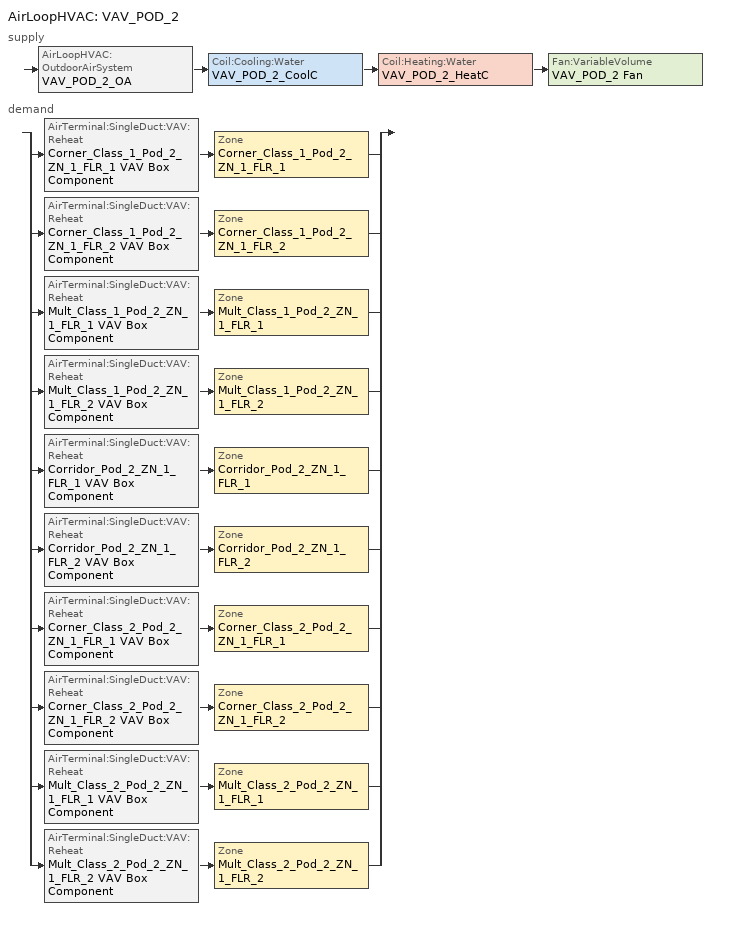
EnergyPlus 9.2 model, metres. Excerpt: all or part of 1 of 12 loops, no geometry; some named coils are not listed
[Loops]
AirLoopHVAC 'VAV_POD_2'
 supply: AirLoopHVAC:OutdoorAirSystem 'VAV_POD_2_OA' > Coil:Cooling:Water 'VAV_POD_2_CoolC' > Coil:Heating:Water 'VAV_POD_2_HeatC' > Fan:VariableVolume 'VAV_POD_2 Fan'
 demand: split
  | AirTerminal:SingleDuct:VAV:Reheat 'Corner_Class_1_Pod_2_ZN_1_FLR_1 VAV Box Component' > Zone 'Corner_Class_1_Pod_2_ZN_1_FLR_1'
  | AirTerminal:SingleDuct:VAV:Reheat 'Corner_Class_1_Pod_2_ZN_1_FLR_2 VAV Box Component' > Zone 'Corner_Class_1_Pod_2_ZN_1_FLR_2'
  | AirTerminal:SingleDuct:VAV:Reheat 'Mult_Class_1_Pod_2_ZN_1_FLR_1 VAV Box Component' > Zone 'Mult_Class_1_Pod_2_ZN_1_FLR_1'
  | AirTerminal:SingleDuct:VAV:Reheat 'Mult_Class_1_Pod_2_ZN_1_FLR_2 VAV Box Component' > Zone 'Mult_Class_1_Pod_2_ZN_1_FLR_2'
  | AirTerminal:SingleDuct:VAV:Reheat 'Corridor_Pod_2_ZN_1_FLR_1 VAV Box Component' > Zone 'Corridor_Pod_2_ZN_1_FLR_1'
  | AirTerminal:SingleDuct:VAV:Reheat 'Corridor_Pod_2_ZN_1_FLR_2 VAV Box Component' > Zone 'Corridor_Pod_2_ZN_1_FLR_2'
  | AirTerminal:SingleDuct:VAV:Reheat 'Corner_Class_2_Pod_2_ZN_1_FLR_1 VAV Box Component' > Zone 'Corner_Class_2_Pod_2_ZN_1_FLR_1'
  | AirTerminal:SingleDuct:VAV:Reheat 'Corner_Class_2_Pod_2_ZN_1_FLR_2 VAV Box Component' > Zone 'Corner_Class_2_Pod_2_ZN_1_FLR_2'
  | AirTerminal:SingleDuct:VAV:Reheat 'Mult_Class_2_Pod_2_ZN_1_FLR_1 VAV Box Component' > Zone 'Mult_Class_2_Pod_2_ZN_1_FLR_1'
  | AirTerminal:SingleDuct:VAV:Reheat 'Mult_Class_2_Pod_2_ZN_1_FLR_2 VAV Box Component' > Zone 'Mult_Class_2_Pod_2_ZN_1_FLR_2'
[Sizing:Zone] Zone Cooling Design Supply Air Temperature Input Method=SupplyAirTemperature; Zone Cooling Design Supply Air Temperature {C}=12.8; Zone Heating Design Supply Air Temperature Input Method=SupplyAirTemperature; Zone Heating Design Supply Air Temperature {C}=40; Zone Cooling Design Supply Air Humidity Ratio {kgWater/kgDryAir}=0.0085; Zone Heating Design Supply Air Humidity Ratio {kgWater/kgDryAir}=0.008; Cooling Design Air Flow Method=DesignDay; Cooling Design Air Flow Rate {m3/s}=0; Cooling Minimum Air Flow {m3/s}=0; Cooling Minimum Air Flow Fraction=0; Heating Design Air Flow Method=DesignDay; Heating Design Air Flow Rate {m3/s}=0; Design Specification Zone Air Distribution Object=VAV_Zone_AirDistribution
Name | Design Specification Outdoor Air Object
Corner_Class_1_Pod_2_ZN_1_FLR_1 | SZ DSOA Corner_Class_1_Pod_2_ZN_1_FLR_1
Corner_Class_1_Pod_2_ZN_1_FLR_2 | SZ DSOA Corner_Class_1_Pod_2_ZN_1_FLR_2
Mult_Class_1_Pod_2_ZN_1_FLR_1 | SZ DSOA Mult_Class_1_Pod_2_ZN_1_FLR_1
Mult_Class_1_Pod_2_ZN_1_FLR_2 | SZ DSOA Mult_Class_1_Pod_2_ZN_1_FLR_2
Corridor_Pod_2_ZN_1_FLR_1 | SZ DSOA Corridor_Pod_2_ZN_1_FLR_1
Corridor_Pod_2_ZN_1_FLR_2 | SZ DSOA Corridor_Pod_2_ZN_1_FLR_2
Corner_Class_2_Pod_2_ZN_1_FLR_1 | SZ DSOA Corner_Class_2_Pod_2_ZN_1_FLR_1
Corner_Class_2_Pod_2_ZN_1_FLR_2 | SZ DSOA Corner_Class_2_Pod_2_ZN_1_FLR_2
Mult_Class_2_Pod_2_ZN_1_FLR_1 | SZ DSOA Mult_Class_2_Pod_2_ZN_1_FLR_1
Mult_Class_2_Pod_2_ZN_1_FLR_2 | SZ DSOA Mult_Class_2_Pod_2_ZN_1_FLR_2
[DesignSpecification:OutdoorAir]
Name | Outdoor Air Method | Outdoor Air Flow per Zone Floor Area {m3/s-m2} | Outdoor Air Flow per Person {m3/s-person}
SZ DSOA Corner_Class_1_Pod_2_ZN_1_FLR_1; SZ DSOA Corner_Class_1_Pod_2_ZN_1_FLR_2; SZ DSOA Mult_Class_1_Pod_2_ZN_1_FLR_1; SZ DSOA Mult_Class_1_Pod_2_ZN_1_FLR_2; SZ DSOA Corner_Class_2_Pod_2_ZN_1_FLR_1; SZ DSOA Corner_Class_2_Pod_2_ZN_1_FLR_2; SZ DSOA Mult_Class_2_Pod_2_ZN_1_FLR_1; SZ DSOA Mult_Class_2_Pod_2_ZN_1_FLR_2 | Flow/Area | 0.00238745
SZ DSOA Corridor_Pod_2_ZN_1_FLR_1; SZ DSOA Corridor_Pod_2_ZN_1_FLR_2 | Flow/Area | 0.000304781
Design_Spec_OA_Classroom | Sum | 0.000609562 | 0.00471921
Design_Spec_OA_Corridor | Sum | 0.000304781 | 1e-08
[DesignSpecification:ZoneAirDistribution] Zone Air Distribution Effectiveness in Cooling Mode=1; Zone Air Distribution Effectiveness in Heating Mode=1
Name | Minimum Zone Ventilation Efficiency
VAV_Zone_AirDistribution | 0.6
Design_Spec_ZAD_1
[Sizing:System]
VAV_POD_2: Type of Load to Size On=Sensible; Design Outdoor Air Flow Rate {m3/s}=6.40114; Central Heating Maximum System Air Flow Ratio=0.3; Preheat Design Temperature {C}=7; Preheat Design Humidity Ratio {kgWater/kgDryAir}=0.008; Precool Design Temperature {C}=12.8; Precool Design Humidity Ratio {kgWater/kgDryAir}=0.008; Central Cooling Design Supply Air Temperature {C}=12.8; Central Heating Design Supply Air Temperature {C}=12.8; Type of Zone Sum to Use=Coincident; 100% Outdoor Air in Cooling=No; 100% Outdoor Air in Heating=No; Central Cooling Design Supply Air Humidity Ratio {kgWater/kgDryAir}=0.0085; Central Heating Design Supply Air Humidity Ratio {kgWater/kgDryAir}=0.008; Cooling Supply Air Flow Rate Method=DesignDay; Cooling Supply Air Flow Rate {m3/s}=0; Heating Supply Air Flow Rate Method=DesignDay; Heating Supply Air Flow Rate {m3/s}=0; System Outdoor Air Method=ZoneSum
[ZoneControl:Thermostat] Control Type Schedule=Dual Zone Control Type Sched
Name | Zone or ZoneList | Control 1
Corner_Class_1_Pod_2_ZN_1_FLR_1 Thermostat | Corner_Class_1_Pod_2_ZN_1_FLR_1 | Corner_Class_1_Pod_2_ZN_1_FLR_1 DualSPSched
Corner_Class_1_Pod_2_ZN_1_FLR_2 Thermostat | Corner_Class_1_Pod_2_ZN_1_FLR_2 | Corner_Class_1_Pod_2_ZN_1_FLR_2 DualSPSched
Mult_Class_1_Pod_2_ZN_1_FLR_1 Thermostat | Mult_Class_1_Pod_2_ZN_1_FLR_1 | Mult_Class_1_Pod_2_ZN_1_FLR_1 DualSPSched
Mult_Class_1_Pod_2_ZN_1_FLR_2 Thermostat | Mult_Class_1_Pod_2_ZN_1_FLR_2 | Mult_Class_1_Pod_2_ZN_1_FLR_2 DualSPSched
Corridor_Pod_2_ZN_1_FLR_1 Thermostat | Corridor_Pod_2_ZN_1_FLR_1 | Corridor_Pod_2_ZN_1_FLR_1 DualSPSched
Corridor_Pod_2_ZN_1_FLR_2 Thermostat | Corridor_Pod_2_ZN_1_FLR_2 | Corridor_Pod_2_ZN_1_FLR_2 DualSPSched
Corner_Class_2_Pod_2_ZN_1_FLR_1 Thermostat | Corner_Class_2_Pod_2_ZN_1_FLR_1 | Corner_Class_2_Pod_2_ZN_1_FLR_1 DualSPSched
Corner_Class_2_Pod_2_ZN_1_FLR_2 Thermostat | Corner_Class_2_Pod_2_ZN_1_FLR_2 | Corner_Class_2_Pod_2_ZN_1_FLR_2 DualSPSched
Mult_Class_2_Pod_2_ZN_1_FLR_1 Thermostat | Mult_Class_2_Pod_2_ZN_1_FLR_1 | Mult_Class_2_Pod_2_ZN_1_FLR_1 DualSPSched
Mult_Class_2_Pod_2_ZN_1_FLR_2 Thermostat | Mult_Class_2_Pod_2_ZN_1_FLR_2 | Mult_Class_2_Pod_2_ZN_1_FLR_2 DualSPSched
[ThermostatSetpoint:DualSetpoint] Heating Setpoint Temperature Schedule=HTGSETP_SCH_YES_OPTIMUM; Cooling Setpoint Temperature Schedule=CLGSETP_SCH_YES_OPTIMUM
Corner_Class_1_Pod_2_ZN_1_FLR_1 DualSPSched; Corner_Class_1_Pod_2_ZN_1_FLR_2 DualSPSched; Mult_Class_1_Pod_2_ZN_1_FLR_1 DualSPSched; Mult_Class_1_Pod_2_ZN_1_FLR_2 DualSPSched; Corridor_Pod_2_ZN_1_FLR_1 DualSPSched; Corridor_Pod_2_ZN_1_FLR_2 DualSPSched; Corner_Class_2_Pod_2_ZN_1_FLR_1 DualSPSched; Corner_Class_2_Pod_2_ZN_1_FLR_2 DualSPSched; Mult_Class_2_Pod_2_ZN_1_FLR_1 DualSPSched; Mult_Class_2_Pod_2_ZN_1_FLR_2 DualSPSched
[AirTerminal:SingleDuct:VAV:Reheat] Availability Schedule=ALWAYS_ON; Maximum Air Flow Rate {m3/s}=AUTOSIZE; Zone Minimum Air Flow Input Method=Constant; Constant Minimum Air Flow Fraction=0.999; Maximum Hot Water or Steam Flow Rate {m3/s}=AUTOSIZE; Minimum Hot Water or Steam Flow Rate {m3/s}=0; Convergence Tolerance=0.001; Damper Heating Action=ReverseWithLimits; Maximum Flow Fraction During Reheat=0.5; Maximum Reheat Air Temperature {C}=40
Name | Reheat Coil
Corner_Class_1_Pod_2_ZN_1_FLR_1 VAV Box Component | Corner_Class_1_Pod_2_ZN_1_FLR_1 VAV Box Reheat Coil
Corner_Class_1_Pod_2_ZN_1_FLR_2 VAV Box Component | Corner_Class_1_Pod_2_ZN_1_FLR_2 VAV Box Reheat Coil
Mult_Class_1_Pod_2_ZN_1_FLR_1 VAV Box Component | Mult_Class_1_Pod_2_ZN_1_FLR_1 VAV Box Reheat Coil
Mult_Class_1_Pod_2_ZN_1_FLR_2 VAV Box Component | Mult_Class_1_Pod_2_ZN_1_FLR_2 VAV Box Reheat Coil
Corridor_Pod_2_ZN_1_FLR_1 VAV Box Component | Corridor_Pod_2_ZN_1_FLR_1 VAV Box Reheat Coil
Corridor_Pod_2_ZN_1_FLR_2 VAV Box Component | Corridor_Pod_2_ZN_1_FLR_2 VAV Box Reheat Coil
Corner_Class_2_Pod_2_ZN_1_FLR_1 VAV Box Component | Corner_Class_2_Pod_2_ZN_1_FLR_1 VAV Box Reheat Coil
Corner_Class_2_Pod_2_ZN_1_FLR_2 VAV Box Component | Corner_Class_2_Pod_2_ZN_1_FLR_2 VAV Box Reheat Coil
Mult_Class_2_Pod_2_ZN_1_FLR_1 VAV Box Component | Mult_Class_2_Pod_2_ZN_1_FLR_1 VAV Box Reheat Coil
Mult_Class_2_Pod_2_ZN_1_FLR_2 VAV Box Component | Mult_Class_2_Pod_2_ZN_1_FLR_2 VAV Box Reheat Coil
[Zone equipment]
Corner_Class_1_Pod_2_ZN_1_FLR_1: Corner_Class_1_Pod_2_ZN_1_FLR_1 VAV Box Component
Corner_Class_1_Pod_2_ZN_1_FLR_2: Corner_Class_1_Pod_2_ZN_1_FLR_2 VAV Box Component
Mult_Class_1_Pod_2_ZN_1_FLR_1: Mult_Class_1_Pod_2_ZN_1_FLR_1 VAV Box Component
Mult_Class_1_Pod_2_ZN_1_FLR_2: Mult_Class_1_Pod_2_ZN_1_FLR_2 VAV Box Component
Corridor_Pod_2_ZN_1_FLR_1: Corridor_Pod_2_ZN_1_FLR_1 VAV Box Component
Corridor_Pod_2_ZN_1_FLR_2: Corridor_Pod_2_ZN_1_FLR_2 VAV Box Component
Corner_Class_2_Pod_2_ZN_1_FLR_1: Corner_Class_2_Pod_2_ZN_1_FLR_1 VAV Box Component
Corner_Class_2_Pod_2_ZN_1_FLR_2: Corner_Class_2_Pod_2_ZN_1_FLR_2 VAV Box Component
Mult_Class_2_Pod_2_ZN_1_FLR_1: Mult_Class_2_Pod_2_ZN_1_FLR_1 VAV Box Component
Mult_Class_2_Pod_2_ZN_1_FLR_2: Mult_Class_2_Pod_2_ZN_1_FLR_2 VAV Box Component
[Fan:VariableVolume]
VAV_POD_2 Fan: Availability Schedule=HVACOperationSchd; Fan Total Efficiency=0.6084; Pressure Rise {Pa}=1389.42; Maximum Flow Rate {m3/s}=AUTOSIZE; Fan Power Minimum Flow Rate Input Method=Fraction; Fan Power Minimum Flow Fraction=0.25; Motor Efficiency=0.936; Motor In Airstream Fraction=1; Fan Power Coefficient 1=0.0408; Fan Power Coefficient 2=0.088; Fan Power Coefficient 3=-0.0729; Fan Power Coefficient 4=0.9437; Fan Power Coefficient 5=0
[Coil:Cooling:Water]
VAV_POD_2_CoolC: Availability Schedule=ALWAYS_ON; Design Water Flow Rate {m3/s}=AUTOSIZE; Design Air Flow Rate {m3/s}=AUTOSIZE; Design Inlet Water Temperature {C}=AUTOSIZE; Design Inlet Air Temperature {C}=AUTOSIZE; Design Outlet Air Temperature {C}=AUTOSIZE; Design Inlet Air Humidity Ratio {kgWater/kgDryAir}=AUTOSIZE; Design Outlet Air Humidity Ratio {kgWater/kgDryAir}=AUTOSIZE; Type of Analysis=SimpleAnalysis; Heat Exchanger Configuration=CrossFlow
[Coil:Heating:Water]
VAV_POD_2_HeatC: Availability Schedule=ALWAYS_ON; U-Factor Times Area Value {W/K}=AUTOSIZE; Maximum Water Flow Rate {m3/s}=AUTOSIZE; Performance Input Method=UFactorTimesAreaAndDesignWaterFlowRate; Rated Capacity {W}=AUTOSIZE; Rated Inlet Water Temperature {C}=82.2; Rated Inlet Air Temperature {C}=12.8; Rated Outlet Water Temperature {C}=71.1; Rated Outlet Air Temperature {C}=40
[Controller:WaterCoil] Control Variable=Temperature; Actuator Variable=Flow; Maximum Actuated Flow {m3/s}=AUTOSIZE; Minimum Actuated Flow {m3/s}=0
Name | Action | Controller Convergence Tolerance {deltaC}
VAV_POD_2_CoolC_Controller | Reverse
VAV_POD_2_HeatC_Controller | Normal | 0.0001
[Controller:OutdoorAir]
VAV_POD_2_OA_Controller: Minimum Outdoor Air Flow Rate {m3/s}=0; Maximum Outdoor Air Flow Rate {m3/s}=AUTOSIZE; Economizer Control Type=DifferentialEnthalpy; Economizer Control Action Type=ModulateFlow; Lockout Type=LockoutWithHeating; Minimum Limit Type=FixedMinimum; Minimum Outdoor Air Schedule=MinOA_MotorizedDamper_Sched; Mechanical Ventilation Controller=VAV_POD_2_MultiZone; Heat Recovery Bypass Control Type=BypassWhenOAFlowGreaterThanMinimum
[AirLoopHVAC]
VAV_POD_2: Design Supply Air Flow Rate {m3/s}=AUTOSIZE
[SetpointManager:OutdoorAirReset]
VAV_POD_2 SAT setpoint: Control Variable=Temperature; Setpoint at Outdoor Low Temperature {C}=15.6; Outdoor Low Temperature {C}=10; Setpoint at Outdoor High Temperature {C}=12.8; Outdoor High Temperature {C}=21.1; Setpoint Node or NodeList=VAV_POD_2 Supply Equipment Outlet Node
[SetpointManager:MixedAir] Control Variable=Temperature
Name | Setpoint Node or NodeList
VAV_POD_2_CoolC SAT Manager | VAV_POD_2_CoolC-VAV_POD_2_HeatCNode
VAV_POD_2_HeatC SAT Manager | VAV_POD_2_HeatC-VAV_POD_2 FanNode
VAV_POD_2_OAMixed Air Temp Manager | VAV_POD_2_OA-VAV_POD_2_CoolCNode
[SetpointManager:OutdoorAirPretreat]
VAV_Pod_2 Heat Exchanger Supply Air Temp Manager: Control Variable=Temperature; Minimum Setpoint Temperature {C}=-99; Maximum Setpoint Temperature {C}=99; Minimum Setpoint Humidity Ratio {kgWater/kgDryAir}=0.00001; Maximum Setpoint Humidity Ratio {kgWater/kgDryAir}=1; Setpoint Node or NodeList=VAV_Pod_2 Heat Recovery Outlet Node
[HeatExchanger:AirToAir:SensibleAndLatent]
VAV_Pod_2 OA Heat Recovery: Availability Schedule=Always_On; Nominal Supply Air Flow Rate {m3/s}=AUTOSIZE; Sensible Effectiveness at 100% Heating Air Flow=0.7; Latent Effectiveness at 100% Heating Air Flow=0.6; Sensible Effectiveness at 75% Heating Air Flow=0.7; Latent Effectiveness at 75% Heating Air Flow=0.6; Sensible Effectiveness at 100% Cooling Air Flow=0.75; Latent Effectiveness at 100% Cooling Air Flow=0.6; Sensible Effectiveness at 75% Cooling Air Flow=0.75; Latent Effectiveness at 75% Cooling Air Flow=0.6; Nominal Electric Power {W}=4642.79; Supply Air Outlet Temperature Control=Yes; Heat Exchanger Type=Rotary; Frost Control Type=ExhaustOnly; Threshold Temperature {C}=-23.3; Initial Defrost Time Fraction=0.167; Rate of Defrost Time Fraction Increase {1/K}=1.44
[Controller:MechanicalVentilation]
VAV_POD_2_MultiZone: Availability Schedule=MinOA_MotorizedDamper_Sched; Demand Controlled Ventilation=No; System Outdoor Air Method=VentilationRateProcedure; Zone 1=Corner_Class_1_Pod_2_ZN_1_FLR_1; Design Specification Outdoor Air Object Name 1=Design_Spec_OA_Classroom; Design Specification Zone Air Distribution Object Name 1=Design_Spec_ZAD_1; Zone 2=Corner_Class_1_Pod_2_ZN_1_FLR_2; Design Specification Outdoor Air Object Name 2=Design_Spec_OA_Classroom; Design Specification Zone Air Distribution Object Name 2=Design_Spec_ZAD_1; Zone 3=Mult_Class_1_Pod_2_ZN_1_FLR_1; Design Specification Outdoor Air Object Name 3=Design_Spec_OA_Classroom; Design Specification Zone Air Distribution Object Name 3=Design_Spec_ZAD_1; Zone 4=Mult_Class_1_Pod_2_ZN_1_FLR_2; Design Specification Outdoor Air Object Name 4=Design_Spec_OA_Classroom; Design Specification Zone Air Distribution Object Name 4=Design_Spec_ZAD_1; Zone 5=Corridor_Pod_2_ZN_1_FLR_1; Design Specification Outdoor Air Object Name 5=Design_Spec_OA_Corridor; Design Specification Zone Air Distribution Object Name 5=Design_Spec_ZAD_1; Zone 6=Corridor_Pod_2_ZN_1_FLR_2; Design Specification Outdoor Air Object Name 6=Design_Spec_OA_Corridor; Design Specification Zone Air Distribution Object Name 6=Design_Spec_ZAD_1; Zone 7=Corner_Class_2_Pod_2_ZN_1_FLR_1; Design Specification Outdoor Air Object Name 7=Design_Spec_OA_Classroom; Design Specification Zone Air Distribution Object Name 7=Design_Spec_ZAD_1; Zone 8=Corner_Class_2_Pod_2_ZN_1_FLR_2; Design Specification Outdoor Air Object Name 8=Design_Spec_OA_Classroom; Design Specification Zone Air Distribution Object Name 8=Design_Spec_ZAD_1; Zone 9=Mult_Class_2_Pod_2_ZN_1_FLR_1; Design Specification Outdoor Air Object Name 9=Design_Spec_OA_Classroom; Design Specification Zone Air Distribution Object Name 9=Design_Spec_ZAD_1; Zone 10=Mult_Class_2_Pod_2_ZN_1_FLR_2; Design Specification Outdoor Air Object Name 10=Design_Spec_OA_Classroom; Design Specification Zone Air Distribution Object Name 10=Design_Spec_ZAD_1
[Schedule:Compact]
ALWAYS_ON: Through: 12/31, For: AllDays, Until: 24:00, 1
Dual Zone Control Type Sched: Through: 12/31, For: AllDays, Until: 24:00, 4
HVACOperationSchd: Through: 12/31, For: Weekdays SummerDesignDay WinterDesignDay, Until: 07:00, 0, Until: 21:00, 1, Until: 24:00, 0, For: WeekEnds Holidays AllOtherDays, Until: 24:00, 0
HTGSETP_SCH_YES_OPTIMUM: Through: 12/31, For: SummerDesignDay, Until: 24:00, 15.6, For: WinterDesignDay, Until: 24:00, 21, For: Weekdays, Until: 06:00, 15.6, Until: 07:00, 17.8, Until: 08:00, 20, Until: 21:00, 21, Until: 24:00, 15.6, For: WeekEnds Holidays AllOtherDays, Until: 24:00, 15.6
CLGSETP_SCH_YES_OPTIMUM: Through: 12/31, For: SummerDesignDay, Until: 24:00, 24, For: WinterDesignDay, Until: 24:00, 29.44, For: Weekdays, Until: 06:00, 29.44, Until: 07:00, 27.8, Until: 08:00, 25.6, Until: 21:00, 24, Until: 24:00, 29.44, For: WeekEnds Holidays AllOtherDays, Until: 24:00, 29.44
MinOA_MotorizedDamper_Sched: Through: 12/31, For: Weekdays SummerDesignDay WinterDesignDay, Until: 08:00, 0, Until: 21:00, 1, Until: 24:00, 0, For: WeekEnds Holidays AllOtherDays, Until: 24:00, 0
